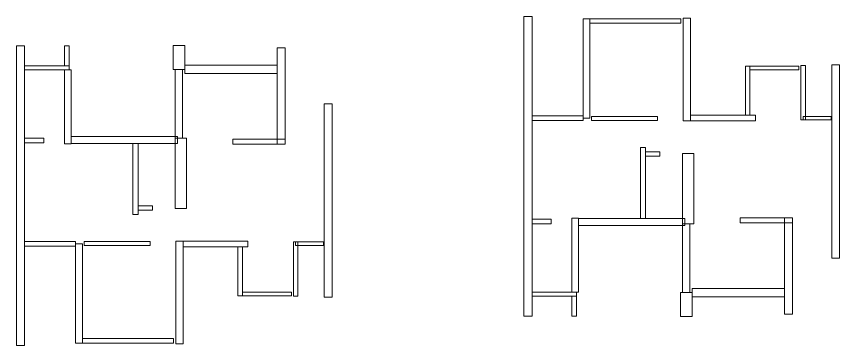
# Model space of a CAD drawing. Header units: inches. Extents: x 2744 to 7136, y -4349 to -2068.
# Drawn here: x 2744 to 4082, y -3677 to -3143 of the extents above; entities that cross this region are included whole.
import ezdxf

# ---------------------------------------------------------------- set-up
doc = ezdxf.new("R2010")
doc.units = ezdxf.units.IN
doc.header["$MEASUREMENT"] = 0
doc.layers.add('FURNI', color=140, linetype='Continuous', lineweight=18)

msp = doc.modelspace()

# ---------------------------------------------------------------- linework, layer by layer
at = {"layer": 'FURNI', "color": 18, "true_color": 0x000000}
for points in [[(3568.7, -3629.2), (3582, -3629.2), (3582, -3142.8), (3568.7, -3142.8)], [(3664.9, -3307.8), (3676, -3307.8), (3676, -3146.8), (3664.9, -3146.8)], [(3676, -3146.8), (3823.7, -3146.8), (3823.7, -3153.9), (3676, -3153.9)], [(3827.7, -3312), (3839.4, -3312), (3839.4, -3145.5), (3827.7, -3145.5)], [(2744.1, -3190.4), (2757.4, -3190.4), (2757.4, -3676.7), (2744.1, -3676.7)], [(2822.1, -3190.5), (2829.8, -3190.5), (2829.8, -3222.8), (2822.1, -3222.8)], [(2998.8, -3189.7), (3017.8, -3189.7), (3017.8, -3228.6), (2998.8, -3228.6)], [(3167.7, -3193.6), (3180.8, -3193.6), (3180.8, -3349.9), (3167.7, -3349.9)], [(2757.4, -3222.8), (2829.8, -3222.8), (2829.8, -3229.5), (2757.4, -3229.5)], [(3167.7, -3221.8), (3017.8, -3221.8), (3017.8, -3235.5), (3167.7, -3235.5)], [(4018.8, -3310.8), (4026, -3310.8), (4026, -3222.6), (4018.8, -3222.6)], [(4081.6, -3221.3), (4068.8, -3221.3), (4068.8, -3535), (4081.6, -3535)], [(2822.1, -3229.5), (2832.8, -3229.5), (2832.8, -3349.3), (2822.1, -3349.3)], [(3002.1, -3228.6), (3013.9, -3228.6), (3013.9, -3340.1), (3002.1, -3340.1)], [(3928.6, -3303), (3935.8, -3303), (3935.8, -3223.3), (3928.6, -3223.3)], [(3935.8, -3223.3), (4015.5, -3223.3), (4015.5, -3229.2), (3935.8, -3229.2)], [(3257, -3598.2), (3244.2, -3598.2), (3244.2, -3284.5), (3257, -3284.5)], [(3839.4, -3312), (3944.9, -3312), (3944.9, -3303), (3839.4, -3303)], [(3582, -3304.3), (3664.9, -3304.3), (3664.9, -3311.4), (3582, -3311.4)], [(3678.5, -3311.4), (3785.8, -3311.4), (3785.8, -3304.9), (3678.5, -3304.9)], [(4022.4, -3310.8), (4067.8, -3310.8), (4067.8, -3305), (4022.4, -3305)], [(2757.4, -3340.4), (2788.6, -3340.4), (2788.6, -3347.7), (2757.4, -3347.7)], [(2832.8, -3337.7), (3005.8, -3337.7), (3005.8, -3348.8), (2832.8, -3348.8)], [(3002.1, -3340.1), (3020.4, -3340.1), (3020.4, -3454.6), (3002.1, -3454.6)], [(3095.7, -3342.1), (3180.8, -3342.1), (3180.8, -3349.9), (3095.7, -3349.9)], [(2933.3, -3348.8), (2941.9, -3348.8), (2941.9, -3464.2), (2933.3, -3464.2)], [(3757.9, -3470.8), (3766.5, -3470.8), (3766.5, -3355.3), (3757.9, -3355.3)], [(3766.5, -3369.3), (3789.8, -3369.3), (3789.8, -3362.3), (3766.5, -3362.3)], [(3826.6, -3479.4), (3845, -3479.4), (3845, -3365), (3826.6, -3365)], [(2941.9, -3450.3), (2965.2, -3450.3), (2965.2, -3457.3), (2941.9, -3457.3)], [(3582, -3479.1), (3613.1, -3479.1), (3613.1, -3471.9), (3582, -3471.9)], [(3646.7, -3590), (3657.3, -3590), (3657.3, -3470.3), (3646.7, -3470.3)], [(3657.3, -3481.9), (3830.4, -3481.9), (3830.4, -3470.8), (3657.3, -3470.8)], [(3920.2, -3477.5), (4005.3, -3477.5), (4005.3, -3469.6), (3920.2, -3469.6)], [(3992.2, -3625.9), (4005.3, -3625.9), (4005.3, -3469.6), (3992.2, -3469.6)], [(3826.6, -3590.9), (3838.4, -3590.9), (3838.4, -3479.4), (3826.6, -3479.4)], [(2757.4, -3515.3), (2840.3, -3515.3), (2840.3, -3508.2), (2757.4, -3508.2)], [(2840.3, -3511.8), (2851.4, -3511.8), (2851.4, -3672.8), (2840.3, -3672.8)], [(2853.9, -3508.2), (2961.3, -3508.2), (2961.3, -3514.7), (2853.9, -3514.7)], [(3003.1, -3507.5), (3014.9, -3507.5), (3014.9, -3674.1), (3003.1, -3674.1)], [(3014.9, -3507.5), (3120.3, -3507.5), (3120.3, -3516.6), (3014.9, -3516.6)], [(3104, -3516.6), (3111.2, -3516.6), (3111.2, -3596.3), (3104, -3596.3)], [(3194.2, -3508.7), (3201.4, -3508.7), (3201.4, -3596.9), (3194.2, -3596.9)], [(3197.8, -3508.7), (3243.3, -3508.7), (3243.3, -3514.6), (3197.8, -3514.6)], [(3992.2, -3597.8), (3842.3, -3597.8), (3842.3, -3584.1), (3992.2, -3584.1)], [(3111.2, -3596.3), (3191, -3596.3), (3191, -3590.4), (3111.2, -3590.4)], [(3582, -3596.8), (3654.3, -3596.8), (3654.3, -3590), (3582, -3590)], [(3646.6, -3629.1), (3654.3, -3629.1), (3654.3, -3596.8), (3646.6, -3596.8)], [(3823.4, -3629.9), (3842.3, -3629.9), (3842.3, -3590.9), (3823.4, -3590.9)], [(2851.4, -3672.8), (2999.2, -3672.8), (2999.2, -3665.6), (2851.4, -3665.6)]]:
    msp.add_lwpolyline(points, close=True, dxfattribs=at)

doc.saveas('drawing.dxf')
